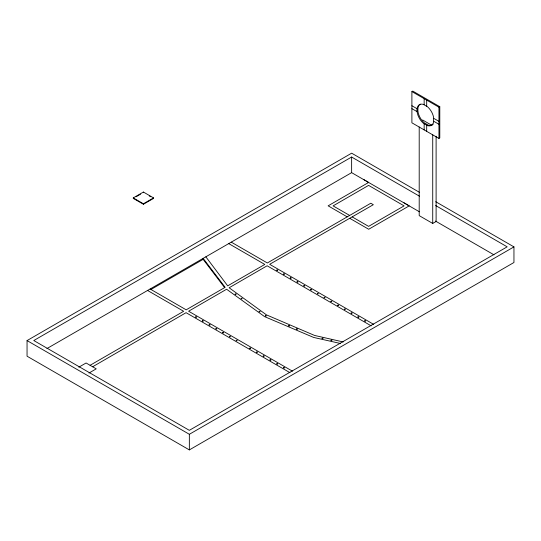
<?xml version="1.0" encoding="UTF-8"?>
<svg xmlns="http://www.w3.org/2000/svg" width="541" height="541" viewBox="0 0 541 541"><rect width="100%" height="100%" fill="white"/><g stroke="black" fill="none" stroke-linecap="round" stroke-linejoin="round"><path stroke-width="0.81" d="M416.969 110.127L417.26 107.767A11.956 6.905 60 0 1 423.231 104.318L427.606 106.841A11.956 6.905 60 0 1 433.584 117.194L433.584 122.246A11.956 6.905 60 0 1 427.606 125.701L423.231 123.172A11.956 6.905 60 0 1 417.26 112.819L416.969 110.127L417.814 109.64L418.105 107.28A11.956 6.905 60 0 1 420.289 104.17M92.619 366.771L186.07 312.684L289.942 372.654M133.269 197.905L143.412 192.048L153.556 197.905L153.556 198.398L143.412 204.255L133.269 198.398L133.269 197.905L143.412 203.761L153.556 197.905M136.163 196.721L140.511 194.212M411.897 91.585L412.742 91.091L439.792 106.712L439.792 137.948L438.947 138.435L411.897 122.814L411.897 91.585L438.947 107.199L439.792 106.712M435.721 201.719L513.95 246.885L513.95 262.5L189.35 449.909L27.05 356.201L27.05 340.587L351.65 153.177L419.64 192.434M419.539 196.241L351.63 157.032L33.792 340.532L189.33 430.332L507.167 246.831L435.606 205.512M46.918 348.573L351.63 172.647L419.424 211.795M150.838 289.55L203.145 259.355L203.145 258.375L225.151 287.325L186.185 309.824L150.107 288.995M78.837 367.177L86.087 362.991L96.23 368.847L88.981 373.033M90.083 365.303L183.649 311.285L147.571 290.463M373.703 324.384L269.655 264.312L373.331 204.701L370.795 203.24L267.335 262.973L231.257 242.145M419.201 126.993L419.201 215.629L432.726 223.44L436.107 221.485L436.107 136.224M27.05 340.587L189.35 434.288L513.95 246.885M340.627 343.515L313.665 337.449L264.637 316.647L226.598 289.232L188.606 311.224L292.478 371.194M343.217 341.959L314.591 335.447L266.422 314.855L229.134 287.765L267.126 265.78L371.167 325.844M411.897 105.738L417.138 108.761M433.706 118.33L438.947 121.353M411.897 108.667L417.138 111.689M433.706 121.258L438.947 124.281M422.582 119.974L431.833 125.316M435.512 221.08L494.007 254.852M349.662 215.44L333.094 205.878L368.597 185.38L404.1 205.878L368.597 226.375L352.198 216.907M347.214 216.853L328.13 205.83L368.617 182.459L363.444 179.369M349.75 218.314L368.705 229.256L409.192 205.884L404.019 202.794M149.208 195.883L150.655 196.721M228.721 243.606L264.799 264.434L227.693 285.858L205.844 256.819M203.145 259.355L224.65 287.643M417.814 109.64L418.105 112.332A11.956 6.905 60 0 0 424.076 122.685L428.452 125.214A11.956 6.905 60 0 0 433.192 124.112M438.947 107.199L438.947 138.435M432.726 134.804L432.726 223.44M426.687 100.126L426.687 106.171M426.687 125.309L426.687 131.355M424.151 98.658L424.151 104.711M424.151 123.842L424.151 129.894M351.63 157.032L351.63 172.647M189.35 434.288L189.35 449.909M143.412 192.048L143.412 192.535M143.412 203.761L143.412 204.255M322.057 338.348C323.105 339.694 323.599 337.239 322.057 338.348M195.599 316.965C196.478 318.365 197.269 315.944 195.599 316.965M202.361 320.874C203.24 322.267 204.031 319.846 202.361 320.874M209.124 324.776C210.003 326.176 210.794 323.748 209.124 324.776M215.886 328.685C216.765 330.078 217.556 327.657 215.886 328.685M222.649 332.587C223.528 333.986 224.319 331.559 222.649 332.587M235.159 294.128C236.032 295.528 236.83 293.1 235.159 294.128M229.411 336.488C230.29 337.888 231.081 335.461 229.411 336.488M241.151 298.476C242.023 299.876 242.821 297.455 241.151 298.476M236.174 340.397C237.053 341.79 237.844 339.369 236.174 340.397M249.699 348.201C250.578 349.601 251.369 347.173 249.699 348.201M259.119 311.528C259.991 312.928 260.789 310.507 259.119 311.528M256.461 352.11C257.34 353.503 258.131 351.082 256.461 352.11M265.32 315.761C266.192 317.154 266.99 314.734 265.32 315.761M276.749 270.115C277.628 271.514 278.419 269.087 276.749 270.115M263.224 356.012C264.103 357.412 264.894 354.984 263.224 356.012M283.511 274.023C284.39 275.416 285.181 272.995 283.511 274.023M269.986 359.914C270.865 361.314 271.656 358.886 269.986 359.914M290.274 277.925C291.153 279.325 291.944 276.897 290.274 277.925M276.749 363.822C277.628 365.216 278.419 362.795 276.749 363.822M297.036 281.827C297.915 283.227 298.706 280.806 297.036 281.827M288.644 325.716C289.516 327.116 290.314 324.695 288.644 325.716M283.511 367.724C284.39 369.124 285.181 366.697 283.511 367.724M303.799 285.736C304.678 287.129 305.469 284.708 303.799 285.736M296.441 329.023C297.313 330.423 298.111 328.002 296.441 329.023M310.561 289.638C311.44 291.038 312.231 288.61 310.561 289.638M317.324 293.54C318.203 294.94 318.994 292.519 317.324 293.54M324.086 297.449C324.965 298.842 325.756 296.421 324.086 297.449M330.849 301.351C331.728 302.75 332.519 300.323 330.849 301.351M337.611 305.252C338.49 306.652 339.281 304.231 337.611 305.252M330.984 340.323C331.856 341.716 332.654 339.295 330.984 340.323M344.374 309.161C345.253 310.554 346.044 308.133 344.374 309.161M351.136 313.063C352.015 314.463 352.806 312.035 351.136 313.063M357.899 316.965C358.778 318.365 359.569 315.944 357.899 316.965M364.661 320.874C365.54 322.267 366.331 319.846 364.661 320.874"/></g></svg>
